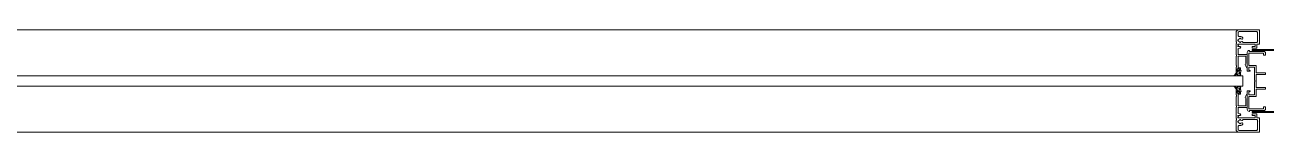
# Model space of a CAD drawing. Extents: x -2012 to 34975, y -1043 to 8321.
# Drawn here: x 5997.4 to 6119.1, y 2973.7 to 2983.7 of the extents above; entities that cross this region are included whole.
import ezdxf

# ---------------------------------------------------------------- set-up
doc = ezdxf.new("R2010")
doc.units = 0
doc.header["$LTSCALE"] = 25
doc.layers.get('0').update_dxf_attribs({"color": 9, "lineweight": 9})
for name, color, linetype, lineweight in [('06D', 9, 'Continuous', 9), ('10', 9, 'Continuous', 9), ('15', 9, 'Continuous', 9)]:
    doc.layers.add(name, color=color, linetype=linetype, lineweight=lineweight)

# ---------------------------------------------------------------- blocks, each defined once
blk = doc.blocks.new('*U98')
at = {"layer": '06D'}
for p, q in [((-255.61, 0), (-49.99, 0)), ((-4.58, 0), (-49.99, 0)), ((-255.61, -10), (-49.99, -10)), ((-4.58, -10), (-49.99, -10))]:
    blk.add_line(p, q, dxfattribs=at)
at = {"layer": '10'}
for p, q in [((-2.51, 0), (-4.58, 0)), ((-4.6, -0.01), (-4.77, -0.18)), ((-4.77, -1.17), (-4.77, -0.18)), ((-4.75, -1.19), (-4.74, -1.19)), ((-4.74, -1.19), (-4.74, -1.34)), ((-2.51, -1.03), (-2.48, -1)), ((-2.48, -1.05), (-2.51, -1.03)), ((-2.48, -1), (-2.48, -0.02)), ((-2.48, -1.42), (-2.48, -1.05)), ((-4.77, -1.36), (-4.77, -2.41)), ((-4.74, -1.34), (-4.75, -1.34)), ((-4.59, -1.48), (-4.59, -1.42)), ((-4.36, -1.42), (-4.59, -1.42)), ((-4.59, -1.63), (-4.59, -1.57)), ((-4.4, -1.63), (-4.59, -1.63)), ((-4.57, -2.36), (-4.57, -1.89)), ((-3.7, -2.41), (-4.53, -2.41)), ((-4.48, -1.79), (-4.38, -1.79)), ((-4.36, -1.42), (-2.9, -1.42)), ((-3.68, -3.66), (-3.68, -2.43)), ((-2.9, -1.63), (-3.1, -1.63)), ((-3.1, -1.79), (-2.75, -1.79)), ((-2.9, -1.42), (-2.9, -1.63)), ((-2.72, -1.42), (-2.48, -1.42)), ((-2.72, -1.77), (-2.72, -1.42)), ((-4.77, -2.61), (-4.77, -3.46)), ((-4.75, -2.44), (-4.74, -2.44)), ((-4.74, -2.58), (-4.75, -2.58)), ((-4.75, -3.49), (-4.74, -3.49)), ((-4.74, -3.64), (-4.75, -3.64)), ((-4.74, -2.44), (-4.74, -2.58)), ((-4.74, -3.49), (-4.74, -3.64)), ((-4.57, -3.77), (-4.57, -2.63)), ((-4.53, -2.58), (-3.8, -2.58)), ((-3.87, -3.43), (-3.73, -3.68)), ((-3.81, -3.28), (-3.86, -3.37)), ((-3.8, -2.58), (-3.8, -3.26)), ((-4.77, -4.22), (-4.98, -4.48)), ((-4.96, -4.5), (-4.96, -4.5)), ((-4.96, -4.5), (-4.96, -4.5)), ((-4.94, -4.48), (-4.7, -4.33)), ((-4.77, -3.66), (-4.77, -4.04)), ((-4.77, -3.77), (-4.77, -4.15)), ((-4.67, -4.2), (-4.75, -4.2)), ((-4.7, -4.33), (-4.7, -4.33)), ((-4.68, -4.17), (-4.63, -4.01)), ((-4.68, -4.31), (-4.68, -4.31)), ((-4.67, -3.83), (-4.67, -4.01)), ((-4.67, -3.96), (-4.62, -3.94)), ((-4.67, -4), (-4.67, -3.96)), ((-4.62, -3.99), (-4.67, -4)), ((-4.67, -4.01), (-4.63, -4.01)), ((-4.65, -4.18), (-4.63, -4.09)), ((-4.64, -3.8), (-4.46, -3.8)), ((-4.63, -4.09), (-4.62, -4.09)), ((-4.6, -4.06), (-4.6, -4.01)), ((-4.58, -4.31), (-4.4, -4.31)), ((-4.57, -3.77), (-4.57, -3.68)), ((-4.55, -3.7), (-4.38, -3.7)), ((-4.52, -4.45), (-4.46, -4.45)), ((-4.52, -4.49), (-4.46, -4.49)), ((-4.5, -4.06), (-4.5, -4.01)), ((-4.43, -3.96), (-4.48, -3.94)), ((-4.43, -4), (-4.48, -3.99)), ((-4.47, -4.09), (-4.48, -4.09)), ((-4.42, -4.17), (-4.47, -4.01)), ((-4.47, -4.01), (-4.43, -4.01)), ((-4.45, -4.18), (-4.47, -4.09)), ((-4.43, -3.83), (-4.43, -4.01)), ((-4.43, -4), (-4.43, -3.96)), ((-4.35, -4.2), (-4.43, -4.2)), ((-4.38, -4.2), (-4.36, -4.2)), ((-4.33, -3.96), (-4.33, -3.75)), ((-4.33, -3.96), (-4.26, -3.98)), ((-4.33, -3.96), (-4.26, -3.98)), ((-4.33, -4.32), (-4.33, -4.23)), ((-4.26, -3.98), (-4.32, -4.17)), ((-3.68, -3.67), (-3.68, -3.66)), ((-2.81, -4.38), (-2.81, -5.62)), ((-4.77, -5.78), (-4.98, -5.52)), ((-4.96, -5.5), (-4.96, -5.5)), ((-4.96, -5.5), (-4.96, -5.5)), ((-4.94, -5.52), (-4.7, -5.67)), ((-4.77, -6.23), (-4.77, -5.85)), ((-4.77, -6.34), (-4.77, -5.96)), ((-4.67, -5.8), (-4.75, -5.8)), ((-4.7, -5.67), (-4.7, -5.67)), ((-4.68, -5.69), (-4.68, -5.69)), ((-4.68, -5.83), (-4.63, -5.99)), ((-4.67, -6.17), (-4.67, -5.99)), ((-4.67, -5.99), (-4.63, -5.99)), ((-4.67, -6), (-4.67, -6.04)), ((-4.62, -6.01), (-4.67, -6)), ((-4.67, -6.04), (-4.62, -6.06)), ((-4.65, -5.82), (-4.63, -5.91)), ((-4.63, -5.91), (-4.62, -5.91)), ((-4.6, -5.94), (-4.6, -5.99)), ((-4.58, -5.69), (-4.4, -5.69)), ((-4.52, -5.51), (-4.46, -5.51)), ((-4.52, -5.55), (-4.46, -5.55)), ((-4.5, -5.94), (-4.5, -5.99)), ((-4.47, -5.91), (-4.48, -5.91)), ((-4.43, -6), (-4.48, -6.01)), ((-4.43, -6.04), (-4.48, -6.06)), ((-4.45, -5.82), (-4.47, -5.91)), ((-4.42, -5.83), (-4.47, -5.99)), ((-4.47, -5.99), (-4.43, -5.99)), ((-4.35, -5.8), (-4.43, -5.8)), ((-4.43, -6.17), (-4.43, -5.99)), ((-4.43, -6), (-4.43, -6.04)), ((-4.38, -5.8), (-4.36, -5.8)), ((-4.33, -5.68), (-4.33, -5.77)), ((-4.33, -6.04), (-4.26, -6.02)), ((-4.33, -6.04), (-4.26, -6.02)), ((-4.33, -6.04), (-4.33, -6.25)), ((-4.26, -6.02), (-4.32, -5.83)), ((-4.77, -7.39), (-4.77, -6.54)), ((-4.74, -6.36), (-4.75, -6.36)), ((-4.75, -6.51), (-4.74, -6.51)), ((-4.74, -6.51), (-4.74, -6.36)), ((-4.64, -6.2), (-4.46, -6.2)), ((-4.57, -6.23), (-4.57, -7.37)), ((-4.57, -6.23), (-4.57, -6.32)), ((-4.55, -6.3), (-4.38, -6.3)), ((-3.87, -6.57), (-3.73, -6.32)), ((-3.81, -6.72), (-3.86, -6.63)), ((-3.8, -7.42), (-3.8, -6.74)), ((-3.68, -6.33), (-3.68, -6.34)), ((-3.68, -6.34), (-3.68, -7.57)), ((-4.77, -8.64), (-4.77, -7.59)), ((-4.74, -7.42), (-4.75, -7.42)), ((-4.75, -7.56), (-4.74, -7.56)), ((-4.74, -7.56), (-4.74, -7.42)), ((-4.4, -8.37), (-4.59, -8.37)), ((-4.59, -8.37), (-4.59, -8.43)), ((-4.57, -7.64), (-4.57, -8.11)), ((-4.53, -7.42), (-3.8, -7.42)), ((-3.7, -7.59), (-4.53, -7.59)), ((-4.48, -8.21), (-4.38, -8.21)), ((-3.1, -8.21), (-2.75, -8.21)), ((-2.9, -8.37), (-3.1, -8.37)), ((-2.9, -8.58), (-2.9, -8.37)), ((-2.72, -8.23), (-2.72, -8.58)), ((-4.77, -8.83), (-4.77, -9.82)), ((-4.74, -8.66), (-4.75, -8.66)), ((-4.75, -8.81), (-4.74, -8.81)), ((-4.74, -8.81), (-4.74, -8.66)), ((-4.59, -8.52), (-4.59, -8.58)), ((-4.36, -8.58), (-4.59, -8.58)), ((-4.36, -8.58), (-2.9, -8.58)), ((-2.72, -8.58), (-2.48, -8.58)), ((-2.48, -8.95), (-2.51, -8.97)), ((-2.51, -8.97), (-2.48, -9)), ((-2.48, -8.58), (-2.48, -8.95)), ((-2.48, -9), (-2.48, -9.98)), ((-4.6, -9.99), (-4.77, -9.82)), ((-2.51, -10), (-4.58, -10))]:
    blk.add_line(p, q, dxfattribs=at)
for points in [[(-2.76, -1.24), (-4.06, -1.24, -0.299765), (-4.1, -1.21, 0.493448), (-4.26, -1.17, -0.109939), (-4.33, -1.2), (-4.33, -1.24, -0.093842), (-4.41, -1.24), (-4.41, -1.2, -0.284735), (-4.54, -1.07), (-4.58, -1.07, -0.093842), (-4.58, -0.99), (-4.54, -0.99, -0.284735), (-4.41, -0.86), (-4.41, -0.82, -0.093842), (-4.33, -0.82), (-4.33, -0.86, -0.11545), (-4.26, -0.9, 0.758222), (-4.12, -0.8, 0.3195), (-4.31, -0.67), (-4.48, -0.67, -0.414214), (-4.57, -0.57), (-4.57, -0.28, -0.414214), (-4.48, -0.18), (-2.76, -0.18, -0.414214), (-2.66, -0.28), (-2.66, -1.14, -0.414214)], [(-2.76, -8.76), (-4.06, -8.76, 0.299765), (-4.1, -8.79, -0.493448), (-4.26, -8.83, 0.109939), (-4.33, -8.8), (-4.33, -8.76, 0.093842), (-4.41, -8.76), (-4.41, -8.8, 0.284735), (-4.54, -8.93), (-4.58, -8.93, 0.093842), (-4.58, -9.01), (-4.54, -9.01, 0.284735), (-4.41, -9.14), (-4.41, -9.18, 0.093842), (-4.33, -9.18), (-4.33, -9.14, 0.11545), (-4.26, -9.1, -0.758222), (-4.12, -9.2, -0.3195), (-4.31, -9.33), (-4.48, -9.33, 0.414214), (-4.57, -9.43), (-4.57, -9.72, 0.414214), (-4.48, -9.82), (-2.76, -9.82, 0.414214), (-2.66, -9.72), (-2.66, -8.86, 0.414214)]]:
    blk.add_lwpolyline(points, format="xyb", close=True, dxfattribs=at)
blk.add_lwpolyline([(-3.69, -5.99), (-3.69, -7.76, 0.302455), (-3.47, -7.99, 0.472325), (-3.44, -7.96), (-3.44, -7.89), (-1.99, -7.89), (-1.89, -7.79), (-1.89, -7.51), (-2.07, -7.51), (-2.07, -7.71), (-3.51, -7.71), (-3.51, -6.52), (-2.81, -6.52), (-2.81, -5.8), (-1.89, -5.8), (-1.89, -5.62), (-2.81, -5.62), (-2.81, -4.38), (-1.89, -4.38), (-1.89, -4.2), (-2.81, -4.2), (-2.81, -3.48), (-3.51, -3.48), (-3.51, -2.29), (-2.07, -2.29), (-2.07, -2.49), (-1.89, -2.49), (-1.89, -2.21), (-1.99, -2.11), (-3.44, -2.11), (-3.44, -2.04, 0.472325), (-3.47, -2.01, 0.300488), (-3.69, -2.23, 0.047452), (-3.69, -2.24), (-3.69, -4.01, 0.414214), (-3.65, -4.05), (-3.47, -4.05), (-3.4, -4.05), (-3.4, -4.01, 0.339454), (-3.44, -3.96), (-3.53, -3.91), (-3.53, -3.7, -0.414214), (-3.49, -3.66), (-2.96, -3.66), (-2.96, -4.95), (-2.93, -4.95), (-2.93, -5.05), (-2.96, -5.05), (-2.96, -6.34), (-3.49, -6.34, -0.414214), (-3.53, -6.3), (-3.53, -6.09), (-3.44, -6.04, 0.339454), (-3.4, -5.99), (-3.4, -5.95), (-3.65, -5.95, 0.414214), (-3.69, -5.99)], format="xyb", dxfattribs=at)
blk.add_lwpolyline([(-0.2, -1.91), (-3.19, -1.91), (-3.19, -2.01), (-0.3, -2.01), (-0.3, -7.99), (-3.19, -7.99), (-3.19, -8.09), (-0.2, -8.09)], close=True, dxfattribs=at)
for centre, radius, start, end in [((-2.51, -0.02), 0.0249, 0, 90), ((-4.75, -1.17), 0.0249, 180, 270), ((-4.75, -1.36), 0.0249, 90, 180), ((-4.75, -2.41), 0.0249, 180, 270), ((-4.59, -1.52), 0.0498, 270, 90), ((-4.48, -1.89), 0.0996, 90, 180), ((-4.53, -2.36), 0.0498, 180, 270), ((-4.39, -1.71), 0.0802, 263.2671, 96.7329), ((-3.7, -2.43), 0.0249, 0, 90), ((-3.11, -1.71), 0.0802, 83.2671, 276.7329), ((-2.75, -1.77), 0.0249, 270, 0), ((-4.75, -2.61), 0.0249, 90, 180), ((-4.75, -3.46), 0.0249, 180, 270), ((-4.75, -3.66), 0.0249, 90, 180), ((-4.53, -2.63), 0.0498, 90, 180), ((-3.83, -3.41), 0.0498, 139.0938, 209.7608), ((-3.85, -3.26), 0.0498, 326.5992, 0), ((-4.96, -4.48), 0.0199, 180, 270), ((-4.96, -4.48), 0.0199, 270, 348.6901), ((-4.72, -4.15), 0.0498, 180, 345.209), ((-4.75, -4.22), 0.0199, 90, 180), ((-4.68, -4.33), 0.0199, 90, 180), ((-4.68, -4.33), 0.0199, 337.3801, 90), ((-4.64, -3.83), 0.0299, 90, 180), ((-4.66, -3.98), 0.0249, 110, 113.5782), ((-4.67, -4.18), 0.0249, 270, 350), ((-4.55, -4.38), 0.115, 158.9026, 287.0564), ((-4.55, -4.38), 0.0773, 159.7731, 294.7787), ((-4.55, -4.13), 0.199, 70, 110), ((-4.62, -4.01), 0.0199, 0, 105), ((-4.62, -4.06), 0.0249, 270, 0), ((-4.5, -4.41), 0.134, 137.5514, 157.0429), ((-4.58, -4.34), 0.0299, 90, 137.5514), ((-4.55, -3.68), 0.0199, 180, 270), ((-4.48, -4.01), 0.0199, 75, 180), ((-4.48, -4.06), 0.0249, 180, 270), ((-4.46, -3.83), 0.0299, 0, 90), ((-4.43, -4.38), 0.08, 248.0874, 49.6868), ((-4.43, -4.38), 0.116, 253.6046, 29.7789), ((-4.43, -4.18), 0.0249, 190, 270), ((-4.44, -3.98), 0.0249, 66.4219, 70), ((-4.38, -4.15), 0.0498, 194.791, 270), ((-4.38, -4.15), 0.0498, 194.791, 270), ((-4.4, -4.34), 0.0299, 42.5449, 90), ((-4.38, -3.75), 0.0498, 0, 90), ((-4.36, -4.15), 0.0498, 270, 344.8078), ((-4.35, -4.23), 0.0249, 0, 90), ((-3.71, -3.67), 0.0249, 210.0504, 342.4791), ((-4.96, -5.52), 0.0199, 90, 180), ((-4.96, -5.52), 0.0199, 11.3099, 90), ((-4.75, -5.78), 0.0199, 180, 270), ((-4.72, -5.85), 0.0498, 14.791, 180), ((-4.68, -5.67), 0.0199, 180, 270), ((-4.68, -5.67), 0.0199, 270, 22.6199), ((-4.55, -5.62), 0.115, 72.9436, 201.0974), ((-4.67, -5.82), 0.0249, 10, 90), ((-4.66, -6.02), 0.0249, 246.4218, 250), ((-4.55, -5.62), 0.0773, 65.2213, 200.2269), ((-4.5, -5.59), 0.134, 202.9571, 222.4486), ((-4.62, -5.94), 0.0249, 0, 90), ((-4.62, -5.99), 0.0199, 255, 0), ((-4.55, -5.87), 0.199, 250, 290), ((-4.58, -5.66), 0.0299, 222.4486, 270), ((-4.48, -5.94), 0.0249, 90, 180), ((-4.48, -5.99), 0.0199, 180, 285), ((-4.43, -5.62), 0.116, 330.2211, 106.3954), ((-4.43, -5.62), 0.08, 310.3132, 111.9126), ((-4.43, -5.82), 0.0249, 90, 170), ((-4.44, -6.02), 0.0249, 290, 293.5781), ((-4.38, -5.85), 0.0498, 90, 165.209), ((-4.38, -5.85), 0.0498, 90, 165.209), ((-4.4, -5.66), 0.0299, 270, 317.4551), ((-4.36, -5.85), 0.0498, 15.1922, 90), ((-4.35, -5.77), 0.0249, 270, 0), ((-4.75, -6.34), 0.0249, 180, 270), ((-4.75, -6.54), 0.0249, 90, 180), ((-4.64, -6.17), 0.0299, 180, 270), ((-4.55, -6.32), 0.0199, 90, 180), ((-4.46, -6.17), 0.0299, 270, 0), ((-4.38, -6.25), 0.0498, 270, 0), ((-3.83, -6.59), 0.0498, 150.2392, 220.9062), ((-3.85, -6.74), 0.0498, 360, 33.4008), ((-3.71, -6.33), 0.0249, 17.5209, 149.9496), ((-4.75, -7.39), 0.0249, 180, 270), ((-4.75, -7.59), 0.0249, 90, 180), ((-4.59, -8.48), 0.0498, 270, 90), ((-4.53, -7.37), 0.0498, 180, 270), ((-4.53, -7.64), 0.0498, 90, 180), ((-4.48, -8.11), 0.0996, 180, 270), ((-4.39, -8.29), 0.0802, 263.2671, 96.7329), ((-3.7, -7.57), 0.0249, 270, 0), ((-3.11, -8.29), 0.0802, 83.2671, 276.7329), ((-2.75, -8.23), 0.0249, 0, 90), ((-4.75, -8.64), 0.0249, 180, 270), ((-4.75, -8.83), 0.0249, 90, 180), ((-2.51, -9.98), 0.0249, 270, 0)]:
    blk.add_arc(centre, radius, start, end, dxfattribs=at)
at = {"layer": '15'}
blk.add_lwpolyline([(-4.11, -4.5), (-49.99, -4.5), (-256.08, -4.5), (-256.08, -5.5), (-49.99, -5.5), (-4.11, -5.5)], close=True, dxfattribs=at)
blk = doc.blocks.new('p-cephe-onkisim')
at = {"layer": '10', "color": 2}
blk.add_blockref('*U98', (-79.97, 2791.21), dxfattribs=at)
blk = doc.blocks.new('p-cephe-onkisim-toplam')
blk.add_blockref('p-cephe-onkisim', (0, 0))

msp = doc.modelspace()

# ---------------------------------------------------------------- block references
msp.add_blockref('p-cephe-onkisim-toplam', (6200.84, 192.5))

doc.saveas('drawing.dxf')
